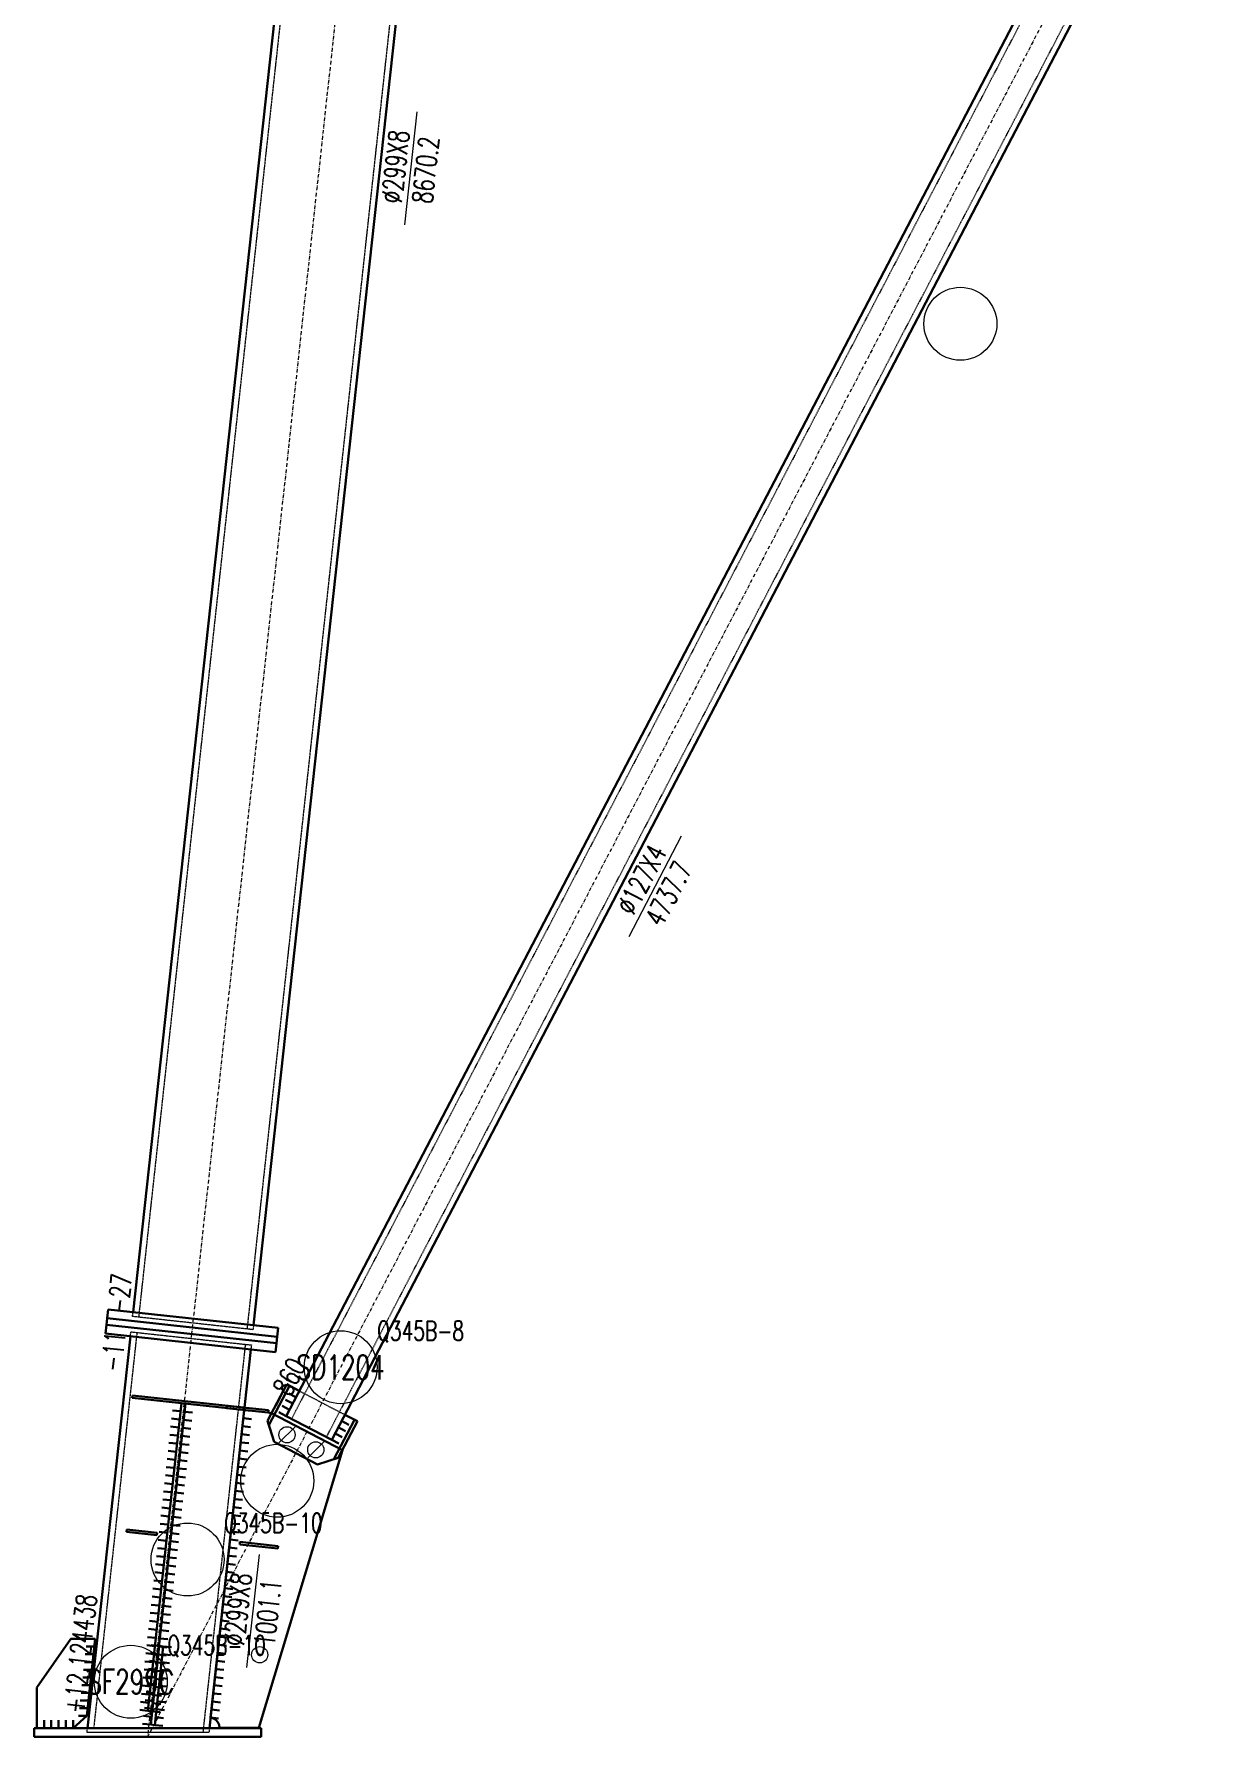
# Model space of a CAD drawing. Extents: x 200306 to 244369, y -126880 to -87343.
# Drawn here: x 224681 to 227604, y -125705 to -121504 of the extents above; entities that cross this region are included whole.
import ezdxf
from ezdxf.enums import TextEntityAlignment as Align

# ---------------------------------------------------------------- set-up
doc = ezdxf.new("R2010")
doc.units = 0
doc.header["$MEASUREMENT"] = 0
doc.linetypes.add('Dash', pattern=[2.75, 2, -0.75])
doc.linetypes.add('DashDot', pattern=[15.6, 9, -3, 0.6, -3])
doc.layers.get('0').update_dxf_attribs({"linetype": 'CONTINUOUS', "lineweight": 25})
doc.styles.get("Standard").update_dxf_attribs({"font": 'simplex.shx', "width": 0.7, "height": 3, "bigfont": 'gbhzfs.shx'})

# ---------------------------------------------------------------- blocks, each defined once
blk = doc.blocks.new('M20X55S')
at = {"color": 3, "linetype": 'Continuous', "lineweight": 13}
blk.add_line((-1, -1), (1, 1), dxfattribs=at)
blk.add_circle((0, 0), 1, dxfattribs=at)
blk = doc.blocks.new('DefaultBolt')
at = {"color": 3, "linetype": 'Continuous', "lineweight": 13}
for p, q in [((-0.1, -0.1), (0.1, 0.1)), ((0.1, -0.1), (-0.1, 0.1))]:
    blk.add_line(p, q, dxfattribs=at)
blk.add_circle((0, 0), 1, dxfattribs=at)

msp = doc.modelspace()

# ---------------------------------------------------------------- linework, layer by layer
at = {"color": 1, "linetype": 'Dash', "lineweight": 20}
for p, q in [((225880.90359, -116050.66789), (224938.51098, -124669.54915)), ((226148.30987, -116079.90622), (225205.91726, -124698.78748)), ((227509.47485, -120721.17864), (225315.78678, -124920.37077)), ((227595.45001, -120766.09268), (225401.76195, -124965.28481)), ((224923.59985, -124667.91875), (224924.79547, -124656.98393)), ((225220.8284, -124700.41787), (224923.59985, -124667.91875)), ((224934.38066, -124707.32401), (224828.0936, -125679.39823)), ((224918.27391, -124716.62845), (224919.46953, -124705.69362)), ((224919.46953, -124705.69362), (225216.69807, -124738.19273)), ((225222.02401, -124689.48304), (225220.8284, -124700.41787)), ((225201.78694, -124736.56234), (225097.09835, -125694.0174)), ((225216.69807, -124738.19273), (225215.50245, -124749.12756)), ((225334.90511, -124851.37895), (225447.47053, -124910.18393)), ((225199.15953, -124898.6799), (225258.29703, -124905.14602)), ((225187.98035, -125229.985), (225188.63251, -125224.02055)), ((225282.45438, -125240.31483), (225187.98035, -125229.985)), ((225188.63251, -125224.02055), (225283.10653, -125234.35038)), ((225283.10653, -125234.35038), (225282.45438, -125240.31483)), ((224777.17785, -125683.21565), (224687.17785, -125683.21565)), ((224811.40573, -125694.0174), (224812.5868, -125683.21565)), ((225113.36881, -125683.21565), (225112.18775, -125694.0174)), ((225112.18775, -125694.0174), (224811.40573, -125694.0174))]:
    msp.add_line(p, q, dxfattribs=at)
at = {"color": 2, "linetype": 'DashDot', "lineweight": 15}
for p, q in [((226014.60673, -116065.28706), (225069.27942, -124711.00835)), ((227557.09274, -120734.77224), (224960.56749, -125705.08164)), ((225069.27942, -124711.00835), (224960.58674, -125705.08375))]:
    msp.add_line(p, q, dxfattribs=at)
at = {"color": 7, "linetype": 'Continuous', "lineweight": 13}
for p, q in [((225624.73189, -121696.43884), (225594.29794, -121974.77996)), ((226277.58646, -123483.13906), (226147.93768, -123731.31479)), ((225235.61266, -125255.22361), (225205.17871, -125533.56472))]:
    msp.add_line(p, q, dxfattribs=at)
at = {"color": 7, "linetype": 'Continuous', "lineweight": 30}
for p, q in [((225334.90511, -124851.37895), (225317.17827, -124842.11832)), ((225044.0691, -124881.72224), (225024.1886, -124879.5485)), ((225054.00935, -124882.80911), (225073.88985, -124884.98285)), ((225318.69902, -124882.40091), (225300.97218, -124873.14028)), ((225326.80206, -124866.88993), (225309.07523, -124857.6293)), ((225039.70216, -124921.66121), (225019.82166, -124919.48746)), ((225041.88563, -124901.69172), (225022.00513, -124899.51798)), ((225049.64241, -124922.74808), (225069.5229, -124924.92182)), ((225051.82588, -124902.77859), (225071.70638, -124904.95234)), ((225196.97606, -124918.64938), (225216.85753, -124920.82323)), ((225199.15953, -124898.6799), (225219.04101, -124900.85375)), ((225302.49292, -124913.42287), (225284.76609, -124904.16224)), ((225310.59597, -124897.91189), (225292.86913, -124888.65126)), ((225439.36748, -124925.69491), (225457.09432, -124934.95554)), ((225447.47053, -124910.18393), (225465.19737, -124919.44456)), ((225035.33521, -124961.60017), (225015.45471, -124959.42643)), ((225037.51868, -124941.63069), (225017.63818, -124939.45694)), ((225045.27546, -124962.68704), (225065.15596, -124964.86079)), ((225047.45893, -124942.71756), (225067.33943, -124944.8913)), ((225192.60911, -124958.58835), (225212.49059, -124960.7622)), ((225194.79259, -124938.61887), (225214.67406, -124940.79272)), ((225423.16139, -124956.71687), (225440.88823, -124965.9775)), ((225431.26444, -124941.20589), (225448.99128, -124950.46652)), ((225030.96826, -125001.53914), (225011.08776, -124999.36539)), ((225033.15174, -124981.56965), (225013.27124, -124979.39591)), ((225040.90851, -125002.62601), (225060.78901, -125004.79975)), ((225043.09199, -124982.65653), (225062.97249, -124984.83027)), ((225188.24217, -124998.52732), (225208.12364, -125000.70117)), ((225190.42564, -124978.55783), (225210.30711, -124980.73168)), ((225415.05834, -124972.22785), (225432.78518, -124981.48848)), ((225026.60132, -125041.4781), (225006.72082, -125039.30436)), ((225028.78479, -125021.50862), (225008.90429, -125019.33488)), ((225036.54157, -125042.56497), (225056.42207, -125044.73872)), ((225038.72504, -125022.59549), (225058.60554, -125024.76923)), ((225183.87522, -125038.46628), (225203.7567, -125040.64013)), ((225186.0587, -125018.4968), (225205.94017, -125020.67065)), ((225022.23437, -125081.41707), (225002.35387, -125079.24332)), ((225024.41785, -125061.44758), (225004.53735, -125059.27384)), ((225032.17462, -125082.50394), (225052.05512, -125084.67768)), ((225034.3581, -125062.53446), (225054.2386, -125064.7082)), ((225179.50828, -125078.40525), (225199.38975, -125080.5791)), ((225181.69175, -125058.43576), (225201.57322, -125060.60961)), ((225015.68395, -125141.32552), (224995.80346, -125139.15177)), ((225017.86743, -125121.35603), (224997.98693, -125119.18229)), ((225020.0509, -125101.38655), (225000.1704, -125099.21281)), ((225027.80768, -125122.4429), (225047.68818, -125124.61665)), ((225029.99115, -125102.47342), (225049.87165, -125104.64716)), ((225172.95786, -125138.31369), (225192.83933, -125140.48754)), ((225175.14133, -125118.34421), (225195.0228, -125120.51806)), ((225177.3248, -125098.37473), (225197.20628, -125100.54858)), ((225011.31701, -125181.26448), (224991.43651, -125179.09074)), ((225013.50048, -125161.295), (224993.61998, -125159.12125)), ((225023.44073, -125162.38187), (225043.32123, -125164.55561)), ((225025.6242, -125142.41239), (225045.5047, -125144.58613)), ((225168.59091, -125178.25266), (225188.47239, -125180.42651)), ((225170.77439, -125158.28318), (225190.65586, -125160.45703)), ((225006.95006, -125221.20345), (224987.06956, -125219.0297)), ((225009.13354, -125201.23396), (224989.25304, -125199.06022)), ((225016.89031, -125222.29032), (225036.77081, -125224.46406)), ((225019.07379, -125202.32084), (225038.95429, -125204.49458)), ((225021.25726, -125182.35135), (225041.13776, -125184.5251)), ((225164.22397, -125218.19163), (225184.10544, -125220.36548)), ((225166.40744, -125198.22214), (225186.28891, -125200.39599)), ((225002.58312, -125261.14241), (224982.70262, -125258.96867)), ((225004.76659, -125241.17293), (224984.88609, -125238.99919)), ((225012.52337, -125262.22928), (225032.40387, -125264.40303)), ((225014.70684, -125242.2598), (225034.58734, -125244.43354)), ((225159.85702, -125258.13059), (225179.73849, -125260.30444)), ((225162.04049, -125238.16111), (225181.92197, -125240.33496)), ((224998.21617, -125301.08138), (224978.33567, -125298.90763)), ((225000.39965, -125281.11189), (224980.51915, -125278.93815)), ((225008.15642, -125302.16825), (225028.03692, -125304.34199)), ((225010.33989, -125282.19877), (225030.22039, -125284.37251)), ((225155.49008, -125298.06956), (225175.37155, -125300.24341)), ((225157.67355, -125278.10007), (225177.55502, -125280.27392)), ((224993.84923, -125341.02034), (224973.96873, -125338.8466)), ((224996.0327, -125321.05086), (224976.1522, -125318.87712)), ((225003.78948, -125342.10721), (225023.66998, -125344.28096)), ((225005.97295, -125322.13773), (225025.85345, -125324.31148)), ((225151.12313, -125338.00852), (225171.0046, -125340.18237)), ((225153.3066, -125318.03904), (225173.18808, -125320.21289)), ((224989.48228, -125380.95931), (224969.60178, -125378.78557)), ((224991.66575, -125360.98983), (224971.78525, -125358.81608)), ((224999.42253, -125382.04618), (225019.30303, -125384.21992)), ((225001.606, -125362.0767), (225021.4865, -125364.25044)), ((225146.75619, -125377.94749), (225166.63766, -125380.12134)), ((225148.93966, -125357.97801), (225168.82113, -125360.15185)), ((224985.11534, -125420.89827), (224965.23484, -125418.72453)), ((224987.29881, -125400.92879), (224967.41831, -125398.75505)), ((224995.05559, -125421.98515), (225014.93608, -125424.15889)), ((224997.23906, -125402.01566), (225017.11956, -125404.18941)), ((225142.38924, -125417.88645), (225162.27071, -125420.0603)), ((225144.57271, -125397.91697), (225164.45419, -125400.09082)), ((224831.23276, -125463.21565), (224811.23276, -125463.21565)), ((224980.74839, -125460.83724), (224960.86789, -125458.6635)), ((224982.93186, -125440.86776), (224963.05136, -125438.69401)), ((224990.68864, -125461.92411), (225010.56914, -125464.09785)), ((224992.87211, -125441.95463), (225012.75261, -125444.12837)), ((225138.02229, -125457.82542), (225157.90377, -125459.99927)), ((225140.20577, -125437.85594), (225160.08724, -125440.02979)), ((224827.07782, -125501.21565), (224807.07782, -125501.21565)), ((224829.15529, -125482.21565), (224809.15529, -125482.21565)), ((224976.38144, -125500.77621), (224956.50094, -125498.60246)), ((224978.56492, -125480.80672), (224958.68442, -125478.63298)), ((224985.29027, -125519.46168), (224965.41019, -125517.28799)), ((224987.40978, -125500.07721), (224967.52969, -125497.90351)), ((224989.52929, -125480.69274), (224969.6492, -125478.51904)), ((224986.32169, -125501.86308), (225006.20219, -125504.03682)), ((224988.50517, -125481.89359), (225008.38567, -125484.06734)), ((224997.34982, -125501.16406), (225017.22991, -125503.33776)), ((224999.46933, -125481.77959), (225019.34942, -125483.95329)), ((225133.65535, -125497.76438), (225153.53682, -125499.93823)), ((225135.83882, -125477.7949), (225155.72029, -125479.96875)), ((224820.84541, -125558.21565), (224800.84541, -125558.21565)), ((224822.92288, -125539.21565), (224802.92288, -125539.21565)), ((224825.00035, -125520.21565), (224805.00035, -125520.21565)), ((224969.83103, -125560.68465), (224949.95053, -125558.51091)), ((224972.0145, -125540.71517), (224952.134, -125538.54143)), ((224974.19797, -125520.74569), (224954.31747, -125518.57194)), ((224981.05126, -125558.23062), (224961.17117, -125556.05693)), ((224983.17077, -125538.84615), (224963.29068, -125536.67246)), ((224981.95475, -125541.80204), (225001.83525, -125543.97579)), ((224984.13822, -125521.83256), (225004.01872, -125524.0063)), ((224990.9913, -125559.31747), (225010.87139, -125561.49117)), ((224993.11081, -125539.933), (225012.9909, -125542.1067)), ((224995.23032, -125520.54853), (225015.1104, -125522.72223)), ((225127.10493, -125557.67283), (225146.9864, -125559.84668)), ((225129.2884, -125537.70335), (225149.16988, -125539.8772)), ((225131.47188, -125517.73387), (225151.35335, -125519.90772)), ((224816.69048, -125596.21565), (224796.69048, -125596.21565)), ((224818.76794, -125577.21565), (224798.76794, -125577.21565)), ((224965.46408, -125600.62362), (224945.58358, -125598.44988)), ((224967.64755, -125580.65414), (224947.76705, -125578.48039)), ((224976.81225, -125596.99956), (224956.93216, -125594.82587)), ((224978.93175, -125577.61509), (224959.05167, -125575.4414)), ((224977.5878, -125581.74101), (224997.4683, -125583.91475)), ((224979.77128, -125561.77153), (224999.65177, -125563.94527)), ((224986.75229, -125598.08641), (225006.63238, -125600.26011)), ((224988.8718, -125578.70194), (225008.75188, -125580.87564)), ((225122.73798, -125597.6118), (225142.61946, -125599.78565)), ((225124.92146, -125577.64232), (225144.80293, -125579.81617)), ((224812.53554, -125634.21565), (224792.53554, -125634.21565)), ((224814.61301, -125615.21565), (224794.61301, -125615.21565)), ((224961.09713, -125640.56258), (224941.21663, -125638.38884)), ((224963.28061, -125620.5931), (224943.40011, -125618.41936)), ((224972.57323, -125635.76851), (224952.69314, -125633.59481)), ((224974.69274, -125616.38403), (224954.81265, -125614.21034)), ((224971.03738, -125641.64946), (224990.91788, -125643.8232)), ((224973.22086, -125621.67997), (224993.10136, -125623.85372)), ((224975.40433, -125601.71049), (224995.28483, -125603.88423)), ((224982.51327, -125636.85535), (225002.39336, -125639.02905)), ((224984.63278, -125617.47088), (225004.51287, -125619.64458)), ((225118.37104, -125637.55076), (225138.25251, -125639.72461)), ((225120.55451, -125617.58128), (225140.43598, -125619.75513)), ((224687.17785, -125683.21565), (224687.17785, -125663.33556)), ((224705.17785, -125683.21565), (224705.17785, -125663.33556)), ((224723.17785, -125683.21565), (224723.17785, -125663.33556)), ((224741.17785, -125683.21565), (224741.17785, -125663.33556)), ((224759.17785, -125683.21565), (224759.17785, -125663.33556)), ((224777.17785, -125683.21565), (224777.17785, -125663.33556)), ((224810.45807, -125653.21565), (224790.45807, -125653.21565)), ((224968.33422, -125674.53745), (224948.45413, -125672.36375)), ((224970.45372, -125655.15298), (224950.57364, -125652.97928)), ((224978.27426, -125675.62429), (224998.15435, -125677.79799)), ((224980.39377, -125656.23982), (225000.27385, -125658.41352)), ((225116.18757, -125657.52025), (225136.06904, -125659.6941))]:
    msp.add_line(p, q, dxfattribs=at)
for points in [[(224924.79547, -124656.98393), (225864.79684, -116059.97233)], [(226162.02538, -116092.47144), (225222.02401, -124689.48304)], [(225302.49165, -124913.4253), (227491.5494, -120723.09659)], [(227604.11483, -120781.90157), (225415.05708, -124972.23028)], [(224861.26859, -124672.16898), (224859.52951, -124688.07419)], [(224863.65983, -124650.29933), (224861.26859, -124672.16898)], [(225280.76841, -124718.0373), (224861.26859, -124672.16898)], [(224861.26859, -124672.16898), (225280.76841, -124718.0373)], [(225283.15965, -124696.16764), (224863.65983, -124650.29933)], [(224812.5868, -125683.21565), (224918.27391, -124716.62845)], [(224859.52951, -124688.07419), (224857.13827, -124709.94385)], [(224857.13827, -124709.94385), (225276.63809, -124755.81216)], [(225279.02933, -124733.9425), (224859.52951, -124688.07419)], [(224859.52951, -124688.07419), (225279.02933, -124733.9425)], [(225279.02933, -124733.9425), (225280.76841, -124718.0373)], [(225280.76841, -124718.0373), (225283.15965, -124696.16764)], [(225215.50245, -124749.12756), (225113.36881, -125683.21565)], [(225276.63809, -124755.81216), (225279.02933, -124733.9425)], [(225256.65142, -124925.58456), (225303.88061, -124835.17771)], [(225256.65396, -124925.5797), (225303.88314, -124835.17285)], [(225310.97134, -124838.88196), (225260.0379, -124936.37955)], [(225303.88061, -124835.17771), (225310.97134, -124838.88196)], [(225303.88314, -124835.17285), (225334.90511, -124851.37895)], [(224922.69998, -124868.45168), (224923.35214, -124862.48723)], [(225196.30659, -124898.36796), (224922.69998, -124868.45168)], [(224923.35214, -124862.48723), (225196.95875, -124892.40351)], [(224961.09713, -125640.56258), (225044.0691, -124881.72224)], [(225054.00935, -124882.80911), (224971.03738, -125641.64946)], [(225044.0691, -124881.72224), (225054.00935, -124882.80911)], [(225116.18757, -125657.52025), (225199.15953, -124898.6799)], [(225155.42428, -124893.89787), (225156.07644, -124887.93342)], [(225258.29703, -124905.14602), (225155.42428, -124893.89787)], [(225156.07644, -124887.93342), (225258.94919, -124899.18157)], [(225196.95875, -124892.40351), (225196.30659, -124898.36796)], [(225260.0379, -124936.37955), (225256.65142, -124925.58456)], [(225272.73976, -124976.85588), (225256.65396, -124925.5797)], [(225258.94919, -124899.18157), (225258.29703, -124905.14602)], [(225258.29703, -124905.14602), (225266.85968, -124906.08227)], [(225266.85968, -124906.08227), (225441.46839, -124997.29938)], [(225415.05708, -124972.23028), (225302.49165, -124913.4253)], [(225420.46579, -125020.18822), (225471.39922, -124922.69064)], [(225478.48996, -124926.39489), (225431.26077, -125016.80174)], [(225478.4925, -124926.39003), (225431.26331, -125016.79688)], [(225447.47053, -124910.18393), (225478.4925, -124926.39003)], [(225471.39922, -124922.69064), (225478.48996, -124926.39489)], [(225441.46839, -124997.29938), (225235.47003, -125682.34701)], [(225379.98713, -125032.88267), (225272.73976, -124976.85588)], [(225431.26331, -125016.79688), (225379.98713, -125032.88267)], [(225431.26077, -125016.80174), (225420.46579, -125020.18822)], [(224909.11983, -125193.4585), (224908.46768, -125199.42295)], [(224908.46768, -125199.42295), (224983.48978, -125207.6259)], [(224984.14193, -125201.66145), (224909.11983, -125193.4585)], [(224983.48978, -125207.6259), (224984.14193, -125201.66145)], [(225188.65123, -125224.02259), (225187.99907, -125229.98704)], [(225187.99907, -125229.98704), (225282.47309, -125240.31688)], [(225283.12525, -125234.35243), (225188.65123, -125224.02259)], [(225282.47309, -125240.31688), (225283.12525, -125234.35243)], [(224687.17785, -125583.21565), (224771.23276, -125463.21565)], [(224771.23276, -125463.21565), (224831.23276, -125463.21565)], [(224831.23276, -125463.21565), (224810.45807, -125653.21565)], [(224968.33422, -125674.53745), (224989.52929, -125480.69274)], [(224999.46933, -125481.77959), (224978.27426, -125675.62429)], [(224989.52929, -125480.69274), (224999.46933, -125481.77959)], [(224687.17785, -125683.21565), (224687.17785, -125583.21565)], [(224971.03738, -125641.64946), (224961.09713, -125640.56258)], [(224687.17785, -125683.21565), (224680.58674, -125683.21565)], [(224680.58674, -125683.21565), (224680.58674, -125705.08375)], [(224777.17785, -125683.21565), (224687.17785, -125683.21565)], [(224810.45807, -125653.21565), (224777.17785, -125683.21565)], [(225240.58674, -125683.21565), (224777.17785, -125683.21565)], [(224978.27426, -125675.62429), (224968.33422, -125674.53745)], [(225123.23434, -125659.35774), (225116.18757, -125657.52025)], [(225129.4526, -125663.14809), (225123.23434, -125659.35774)], [(225134.31469, -125668.56967), (225129.4526, -125663.14809)], [(225137.40805, -125675.16244), (225134.31469, -125668.56967)], [(225138.4702, -125682.36698), (225137.40805, -125675.16244)], [(225235.47003, -125682.34701), (225138.4702, -125682.36698)], [(225240.58674, -125705.08375), (225240.58674, -125683.21565)], [(224680.58674, -125705.08375), (225240.58674, -125705.08375)]]:
    msp.add_lwpolyline(points, dxfattribs=at)
at = {"color": 7, "linetype": 'Continuous', "lineweight": 13}
for centre in [(226966.14997, -122219.072), (225437.02793, -124793.03359), (225280.67659, -125073.08674), (225059.26008, -125267.3395), (224919.25888, -125568.97623)]:
    msp.add_circle(centre, 90, dxfattribs=at)

# ---------------------------------------------------------------- block references
at = {"color": 3, "linetype": 'Continuous', "lineweight": 13, "xscale": 20, "yscale": 20, "zscale": 20}
for name, p in [('M20X55S', (225304.80071, -124959.75777)), ('M20X55S', (225375.70806, -124996.80028)), ('DefaultBolt', (225237.38574, -125502.34662))]:
    msp.add_blockref(name, p, dxfattribs=at)

# ---------------------------------------------------------------- texts
at = {"color": 7, "linetype": 'Continuous', "lineweight": 13, "width": 0.7}
for s, rotation, p in [('%%C299X8', 83.76004018, (225572.23709, -121831.53342)), ('8670.2', 83.76004018, (225646.79275, -121839.68538)), ('%%C127X4', 62.41711073, (226179.52425, -123589.86325)), ('4737.7', 62.41711073, (226245.99989, -123624.5906)), ('-27', 83.76004018, (224892.02839, -124611.65382)), ('-11', 83.76004018, (224876.48534, -124753.8066)), ('-860', 62.41711073, (225301.66603, -124834.01769)), ('%%C299X8', 83.76004018, (225183.11786, -125390.31819)), ('1001.1', 83.76004018, (225257.67352, -125398.47014)), ('+12.124438', 83.76004018, (224794.92586, -125499.72867))]:
    msp.add_text(s, height=50, rotation=rotation, dxfattribs=at).set_placement(p, align=Align.MIDDLE_CENTER)
for s, p in [('Q345B-8', (225527.02793, -124703.03359)), ('Q345B-10', (225149.26008, -125177.3395)), ('Q345B-10', (225009.25888, -125478.97623))]:
    msp.add_text(s, height=48, dxfattribs=at).set_placement(p, align=Align.MIDDLE_LEFT)
for s, p in [('SD1204', (225437.02793, -124793.03359)), ('SF299C', (224919.25888, -125568.97623))]:
    msp.add_text(s, height=60, dxfattribs=at).set_placement(p, align=Align.MIDDLE_CENTER)

doc.saveas('drawing.dxf')
